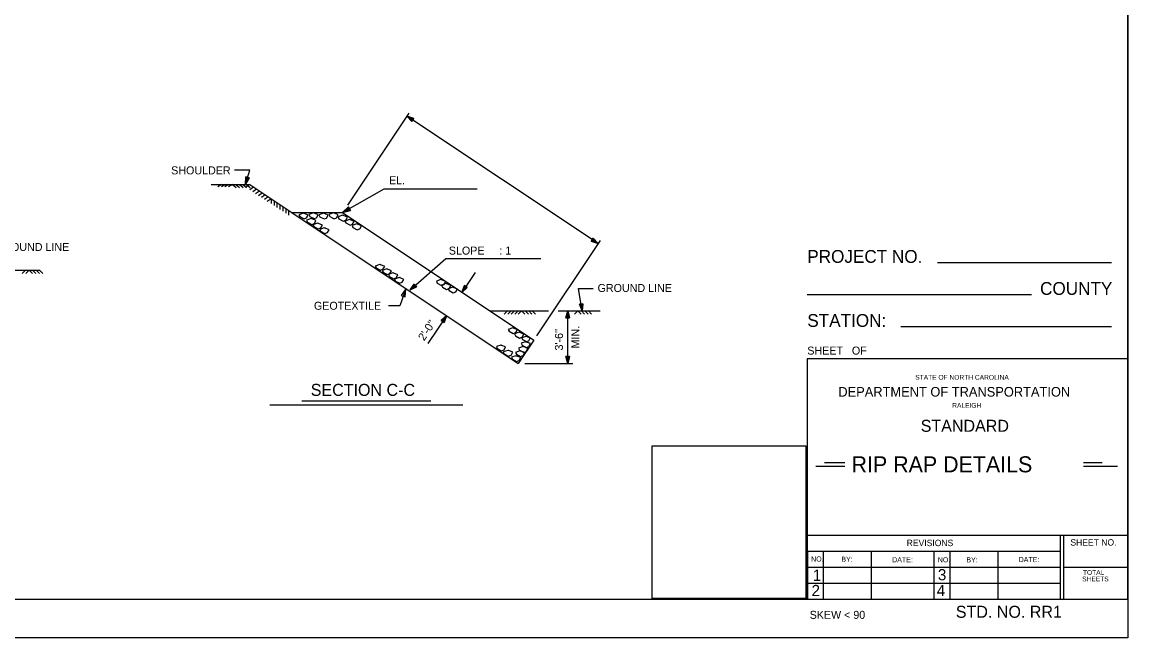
# Model space of a CAD drawing. Extents: x 0 to 265, y 0 to 199.
# Drawn here: x 126.3 to 264.5, y 0 to 76.9 of the extents above; entities that cross this region are included whole.
import ezdxf

# ---------------------------------------------------------------- set-up
doc = ezdxf.new("R2010")
doc.units = 0
for name, color, linetype in [('Arrowhead Terminators', 7, 'Continuous'), ('Dimension Lines', 7, 'Continuous'), ('Mis Center Lines', 7, 'Continuous'), ('Mis Object Lines', 7, 'Continuous'), ('Miscellaneous Lines', 7, 'Continuous'), ('Plan Sheet', 7, 'Continuous'), ('Plan Sheet CELL', 7, 'Continuous'), ('Plot Shape', 7, 'Continuous'), ('Text', 7, 'Continuous'), ('User Information Notes', 7, 'Continuous')]:
    doc.layers.add(name, color=color, linetype=linetype)

msp = doc.modelspace()

# ---------------------------------------------------------------- linework, layer by layer
at = {"layer": 'Arrowhead Terminators'}
msp.add_lwpolyline([(174.28, 43.62), (173.7, 42.76), (174.17, 42.59)], close=True, dxfattribs=at)
at = {"layer": 'Dimension Lines'}
for p, q in [((174.65, 65.56), (166.99, 54.07)), ((198.29, 49.26), (174.4, 65.19)), ((166.36, 53.12), (171.54, 56.11)), ((171.54, 56.11), (183.17, 56.11)), ((198.54, 49.63), (190.61, 37.73)), ((182.95, 45.65), (181.28, 43.15)), ((179.35, 40.25), (177.02, 36.76)), ((194.5, 34.27), (194.5, 40.84)), ((189.15, 34.27), (195.14, 34.27)), ((157.26, 29.11), (181.37, 29.11)), ((161.25, 29.61), (177.38, 29.61))]:
    msp.add_line(p, q, dxfattribs=at)
for points in [[(175.13, 64.7), (175.11, 64.67), (174.4, 65.19), (175.08, 64.63), (175.06, 64.59), (174.4, 65.19), (175.04, 64.56), (175.01, 64.52), (174.4, 65.19), (175.25, 64.89), (175.23, 64.85), (174.4, 65.19), (175.21, 64.81), (175.18, 64.78), (174.4, 65.19), (175.16, 64.74), (175.01, 64.52), (175.25, 64.89), (174.4, 65.19), (175.01, 64.52)], [(154.22, 56.69), (154.77, 58.42), (152.84, 58.42)], [(154.49, 57.53), (154.53, 57.51), (154.22, 56.69), (154.57, 57.5), (154.61, 57.48), (154.22, 56.69), (154.65, 57.47), (154.7, 57.46), (154.22, 56.69), (154.28, 57.59), (154.32, 57.58), (154.22, 56.69), (154.36, 57.56), (154.4, 57.55), (154.22, 56.69), (154.44, 57.54), (154.7, 57.46), (154.28, 57.59), (154.22, 56.69), (154.7, 57.46)], [(167.22, 53.62), (167.24, 53.58), (166.36, 53.12), (167.27, 53.53), (167.29, 53.49), (166.36, 53.12), (167.32, 53.45), (167.34, 53.4), (166.36, 53.12), (167.1, 53.84), (167.12, 53.79), (166.36, 53.12), (167.14, 53.75), (167.17, 53.71), (166.36, 53.12), (167.2, 53.66), (167.34, 53.4), (167.1, 53.84), (166.36, 53.12), (167.34, 53.4)], [(197.56, 49.75), (197.59, 49.79), (198.29, 49.26), (197.61, 49.82), (197.63, 49.86), (198.29, 49.26), (197.66, 49.9), (197.68, 49.93), (198.29, 49.26), (197.44, 49.57), (197.46, 49.6), (198.29, 49.26), (197.49, 49.64), (197.51, 49.68), (198.29, 49.26), (197.54, 49.71), (197.68, 49.93), (197.44, 49.57), (198.29, 49.26), (197.68, 49.93)], [(174.81, 43.46), (179.26, 47.4), (191.12, 47.4)], [(174.28, 43.62), (173.51, 41.49), (172.11, 41.49)], [(175.47, 44.04), (175.5, 44.01), (174.81, 43.46), (175.53, 43.97), (175.56, 43.94), (174.81, 43.46), (175.59, 43.91), (175.61, 43.87), (174.81, 43.46), (175.32, 44.2), (175.35, 44.17), (174.81, 43.46), (175.38, 44.14), (175.41, 44.1), (174.81, 43.46), (175.44, 44.07), (175.61, 43.87), (175.32, 44.2), (174.81, 43.46), (175.61, 43.87)], [(181.77, 43.89), (181.81, 43.86), (181.28, 43.15), (181.84, 43.84), (181.88, 43.81), (181.28, 43.15), (181.92, 43.79), (181.95, 43.76), (181.28, 43.15), (181.59, 44.01), (181.62, 43.98), (181.28, 43.15), (181.66, 43.96), (181.7, 43.93), (181.28, 43.15), (181.73, 43.91), (181.95, 43.76), (181.59, 44.01), (181.28, 43.15), (181.95, 43.76)], [(196.31, 40.84), (195.85, 43.64), (197.69, 43.64)], [(196.17, 41.7), (196.21, 41.71), (196.31, 40.84), (196.26, 41.72), (196.3, 41.73), (196.31, 40.84), (196.34, 41.73), (196.39, 41.74), (196.31, 40.84), (195.95, 41.67), (196, 41.68), (196.31, 40.84), (196.04, 41.68), (196.08, 41.69), (196.31, 40.84), (196.13, 41.7), (196.39, 41.74), (195.95, 41.67), (196.31, 40.84), (196.39, 41.74)], [(178.86, 39.52), (178.82, 39.54), (179.35, 40.25), (178.79, 39.57), (178.75, 39.59), (179.35, 40.25), (178.71, 39.62), (178.68, 39.64), (179.35, 40.25), (179.04, 39.4), (179.01, 39.42), (179.35, 40.25), (178.97, 39.45), (178.93, 39.47), (179.35, 40.25), (178.9, 39.5), (178.68, 39.64), (179.04, 39.4), (179.35, 40.25), (178.68, 39.64)], [(194.5, 39.96), (194.46, 39.96), (194.5, 40.84), (194.41, 39.96), (194.37, 39.96), (194.5, 40.84), (194.33, 39.96), (194.28, 39.96), (194.5, 40.84), (194.72, 39.96), (194.68, 39.96), (194.5, 40.84), (194.63, 39.96), (194.59, 39.96), (194.5, 40.84), (194.55, 39.96), (194.28, 39.96), (194.72, 39.96), (194.5, 40.84), (194.28, 39.96)], [(194.5, 35.15), (194.55, 35.15), (194.5, 34.27), (194.59, 35.15), (194.63, 35.15), (194.5, 34.27), (194.68, 35.15), (194.72, 35.15), (194.5, 34.27), (194.28, 35.15), (194.33, 35.15), (194.5, 34.27), (194.37, 35.15), (194.41, 35.15), (194.5, 34.27), (194.46, 35.15), (194.72, 35.15), (194.28, 35.15), (194.5, 34.27), (194.72, 35.15)]]:
    msp.add_lwpolyline(points, dxfattribs=at)
at = {"layer": 'Mis Center Lines'}
for points in [[(161.46, 53.06), (160.9, 52.86), (161.02, 52.62), (161.54, 52.34), (161.86, 52.46), (162.06, 52.82), (161.58, 53.02), (161.58, 53.06), (161.46, 53.02)], [(162.71, 53.1), (162.15, 52.9), (162.27, 52.65), (162.79, 52.37), (163.11, 52.49), (163.31, 52.85), (162.83, 53.06), (162.83, 53.1), (162.71, 53.06)], [(163.96, 53.06), (163.39, 52.85), (163.52, 52.61), (164.04, 52.33), (164.36, 52.45), (164.56, 52.81), (164.08, 53.02), (164.08, 53.06), (163.96, 53.02)], [(165.21, 53.08), (164.65, 52.88), (164.77, 52.64), (165.29, 52.36), (165.61, 52.48), (165.81, 52.84), (165.33, 53.04), (165.33, 53.08), (165.21, 53.04)], [(166.36, 52.79), (165.79, 52.59), (165.91, 52.34), (166.44, 52.06), (166.76, 52.18), (166.96, 52.55), (166.48, 52.75), (166.48, 52.79), (166.36, 52.75)], [(162.43, 52.38), (161.87, 52.18), (161.99, 51.94), (162.51, 51.66), (162.83, 51.78), (163.03, 52.14), (162.55, 52.34), (162.55, 52.38), (162.43, 52.34)], [(163.22, 51.81), (162.66, 51.61), (162.78, 51.37), (163.3, 51.09), (163.63, 51.21), (163.83, 51.57), (163.35, 51.77), (163.35, 51.81), (163.22, 51.77)], [(164.06, 51.23), (163.5, 51.03), (163.62, 50.79), (164.14, 50.5), (164.46, 50.63), (164.67, 50.99), (164.18, 51.19), (164.18, 51.23), (164.06, 51.19)], [(167.21, 52.27), (166.65, 52.07), (166.77, 51.83), (167.29, 51.55), (167.61, 51.67), (167.82, 52.03), (167.33, 52.23), (167.33, 52.27), (167.21, 52.23)], [(168.11, 51.72), (167.54, 51.52), (167.66, 51.28), (168.19, 50.99), (168.51, 51.11), (168.71, 51.48), (168.23, 51.68), (168.23, 51.72), (168.11, 51.68)], [(171.01, 46.66), (170.45, 46.45), (170.57, 46.21), (171.09, 45.93), (171.41, 46.05), (171.62, 46.41), (171.13, 46.61), (171.13, 46.66), (171.01, 46.61)], [(171.87, 46.11), (171.3, 45.91), (171.42, 45.67), (171.95, 45.39), (172.27, 45.51), (172.47, 45.87), (171.99, 46.07), (171.99, 46.11), (171.87, 46.07)], [(172.66, 45.59), (172.09, 45.39), (172.21, 45.15), (172.74, 44.87), (173.06, 44.99), (173.26, 45.35), (172.78, 45.55), (172.78, 45.59), (172.66, 45.55)], [(173.42, 45.02), (172.86, 44.82), (172.98, 44.58), (173.5, 44.3), (173.82, 44.42), (174.02, 44.78), (173.54, 44.98), (173.54, 45.02), (173.42, 44.98)], [(178.64, 44.75), (178.08, 44.55), (178.2, 44.31), (178.72, 44.03), (179.04, 44.15), (179.24, 44.51), (178.76, 44.71), (178.76, 44.75), (178.64, 44.71)], [(179.28, 44.27), (178.72, 44.07), (178.84, 43.82), (179.36, 43.54), (179.68, 43.66), (179.88, 44.03), (179.4, 44.23), (179.4, 44.27), (179.28, 44.23)], [(180.12, 43.82), (179.56, 43.62), (179.68, 43.38), (180.2, 43.1), (180.53, 43.22), (180.73, 43.58), (180.24, 43.78), (180.24, 43.82), (180.12, 43.78)], [(187.62, 38.74), (187.05, 38.54), (187.18, 38.3), (187.7, 38.02), (188.02, 38.14), (188.22, 38.5), (187.74, 38.7), (187.74, 38.74), (187.62, 38.7)], [(188.41, 38.18), (187.84, 37.98), (187.96, 37.74), (188.49, 37.46), (188.81, 37.58), (189.01, 37.94), (188.53, 38.14), (188.53, 38.18), (188.41, 38.14)], [(189.26, 37.66), (188.75, 37.48), (188.86, 37.27), (189.33, 37.01), (189.62, 37.12), (189.8, 37.45), (189.36, 37.63), (189.36, 37.66), (189.26, 37.63)], [(186.14, 36.58), (185.58, 36.38), (185.7, 36.14), (186.22, 35.86), (186.54, 35.98), (186.74, 36.34), (186.26, 36.54), (186.26, 36.58), (186.14, 36.54)], [(188.92, 36.4), (188.36, 36.19), (188.48, 35.95), (189, 35.67), (189.32, 35.79), (189.52, 36.16), (189.04, 36.36), (189.04, 36.4), (188.92, 36.36)], [(189.24, 37), (188.68, 36.8), (188.8, 36.56), (189.32, 36.28), (189.64, 36.4), (189.84, 36.76), (189.36, 36.96), (189.36, 37), (189.24, 36.96)], [(187.02, 35.92), (186.45, 35.72), (186.57, 35.48), (187.09, 35.2), (187.42, 35.32), (187.62, 35.68), (187.14, 35.88), (187.14, 35.92), (187.02, 35.88)], [(188.03, 35.25), (187.47, 35.05), (187.59, 34.81), (188.11, 34.53), (188.43, 34.65), (188.63, 35.01), (188.15, 35.21), (188.15, 35.25), (188.03, 35.21)], [(188.52, 35.87), (187.96, 35.67), (188.08, 35.43), (188.6, 35.15), (188.92, 35.27), (189.12, 35.63), (188.64, 35.83), (188.64, 35.87), (188.52, 35.83)]]:
    msp.add_lwpolyline(points, dxfattribs=at)
at = {"layer": 'Mis Object Lines'}
for p, q in [((151.28, 56.63), (150.77, 56.34)), ((151.72, 56.63), (151.21, 56.34)), ((152.16, 56.63), (151.65, 56.34)), ((152.6, 56.63), (152.09, 56.34)), ((152.6, 56.63), (153.04, 56.26)), ((153.03, 56.63), (153.48, 56.26)), ((153.47, 56.63), (153.92, 56.26)), ((153.91, 56.63), (154.36, 56.26)), ((154.76, 56.63), (154.27, 56.3)), ((154.35, 56.63), (154.8, 56.26)), ((155.24, 56.31), (154.76, 55.97)), ((155.61, 56.06), (155.13, 55.73)), ((155.97, 55.82), (155.49, 55.49)), ((156.34, 55.58), (155.86, 55.24)), ((156.7, 55.33), (156.22, 55)), ((157.07, 55.09), (156.59, 54.75)), ((157.43, 54.85), (156.95, 54.51)), ((157.43, 54.85), (157.43, 54.26)), ((157.8, 54.6), (157.8, 54.02)), ((158.16, 54.36), (158.16, 53.77)), ((158.53, 54.12), (158.53, 53.53)), ((158.89, 53.87), (158.89, 53.29)), ((159.26, 53.63), (159.26, 53.04)), ((159.62, 53.39), (159.62, 52.8)), ((116.82, 45.92), (128.49, 45.92)), ((126.73, 45.92), (126.32, 45.5)), ((127.17, 45.92), (126.76, 45.5)), ((127.17, 45.92), (127.59, 45.5)), ((127.61, 45.92), (128.03, 45.5)), ((128.05, 45.92), (128.47, 45.5)), ((128.49, 45.92), (128.9, 45.5)), ((184.78, 40.84), (192.09, 40.84)), ((186.98, 40.84), (186.57, 40.42)), ((187.42, 40.84), (187.01, 40.42)), ((187.86, 40.84), (187.45, 40.42)), ((188.3, 40.84), (187.88, 40.42)), ((188.74, 40.84), (188.32, 40.42)), ((188.74, 40.84), (189.15, 40.42)), ((189.18, 40.84), (189.59, 40.42)), ((189.62, 40.84), (190.03, 40.42)), ((190.05, 40.84), (190.47, 40.42)), ((193.32, 40.84), (198.56, 40.84)), ((195.76, 40.84), (195.35, 40.42)), ((195.76, 40.84), (196.17, 40.42)), ((196.2, 40.84), (196.61, 40.42)), ((196.64, 40.84), (197.05, 40.42)), ((197.08, 40.84), (197.49, 40.42))]:
    msp.add_line(p, q, dxfattribs=at)
at = {"layer": 'Miscellaneous Lines'}
for p, q in [((149.93, 56.63), (154.76, 56.63)), ((154.76, 56.63), (160.03, 53.12)), ((160.03, 53.12), (166.36, 53.12)), ((160.03, 53.12), (188.3, 34.27)), ((166.36, 53.12), (190.25, 37.19)), ((190.25, 37.19), (188.3, 34.27))]:
    msp.add_line(p, q, dxfattribs=at)
at = {"layer": 'Plan Sheet'}
for p, q in [((264.44, 172.85), (264.44, 4.85)), ((8.43, 4.85), (264.44, 4.85)), ((264.51, 0), (264.51, 0))]:
    msp.add_line(p, q, dxfattribs=at)
at = {"layer": 'Plan Sheet CELL'}
for p, q in [((262.44, 46.85), (240.7, 46.85)), ((252.44, 42.85), (224.44, 42.85)), ((262.44, 38.85), (236.12, 38.85)), ((264.44, 34.85), (224.44, 34.85)), ((224.44, 34.85), (224.44, 4.85)), ((224.44, 12.85), (264.44, 12.85)), ((256.04, 12.85), (256.04, 4.85)), ((256.44, 12.85), (256.44, 4.85)), ((224.44, 10.85), (256.05, 10.85)), ((224.46, 10.85), (224.46, 4.85)), ((226.43, 10.85), (226.43, 4.85)), ((232.43, 10.82), (232.43, 4.82)), ((240.24, 10.85), (240.24, 4.8)), ((242.25, 10.85), (242.25, 4.84)), ((248.25, 10.85), (248.25, 4.84)), ((224.44, 8.85), (256.12, 8.85)), ((256.44, 8.85), (264.37, 8.85)), ((224.44, 6.85), (256.05, 6.85))]:
    msp.add_line(p, q, dxfattribs=at)
at = {"layer": 'Plot Shape'}
msp.add_lwpolyline([(0, 176), (264.51, 176), (264.51, 0), (0, 0)], close=True, dxfattribs=at)
at = {"layer": 'Text'}
for p, q in [((225.51, 21.46), (229.12, 21.46)), ((226.6, 21.91), (229.12, 21.91)), ((258.94, 21.91), (261.29, 21.91)), ((258.94, 21.46), (263.21, 21.46))]:
    msp.add_line(p, q, dxfattribs=at)
at = {"layer": 'User Information Notes'}
msp.add_lwpolyline([(205.04, 24.01), (224.24, 24.01), (224.24, 4.91), (205.04, 4.91)], close=True, dxfattribs=at)

# ---------------------------------------------------------------- texts
at = {"layer": 'Plan Sheet CELL'}
for s, height, p in [('PROJECT NO.', 1.6, (224.44, 46.85)), ('COUNTY', 1.6, (253.53, 42.85)), ('STATION:', 1.6, (224.44, 38.85)), ('SHEET   OF  ', 1, (224.44, 35.39)), ('STATE OF NORTH CAROLINA', 0.6, (237.93, 32.25)), ('DEPARTMENT OF TRANSPORTATION', 1.2, (228.32, 30.14)), ('RALEIGH', 0.6, (242.55, 28.74)), ('REVISIONS', 0.8, (236.86, 11.46)), ('SHEET NO.', 0.8, (257.32, 11.53)), ('NO.', 0.637, (224.91, 9.54)), ('BY:', 0.637, (228.69, 9.51)), ('DATE:', 0.637, (235.04, 9.44)), ('NO.', 0.637, (240.75, 9.44)), ('BY:', 0.637, (244.32, 9.43)), ('DATE:', 0.637, (250.85, 9.47)), ('1', 1.4, (225.12, 7.12)), ('3', 1.4, (240.77, 7.19)), ('TOTAL', 0.6, (258.89, 7.87)), ('SHEETS', 0.6, (258.79, 7.06)), ('2', 1.4, (224.98, 5.22)), ('4', 1.4, (240.62, 5.22))]:
    msp.add_text(s, height=height, dxfattribs=at).set_placement(p)
at = {"layer": 'Text'}
for s, height, p in [('SHOULDER', 1, (144.94, 57.9)), ('EL. ', 1, (172.17, 56.67)), ('GROUND LINE', 1, (122.91, 48.33)), ('SLOPE     : 1', 1, (179.64, 47.88)), ('GROUND LINE', 1, (198.23, 43.21)), ('GEOTEXTILE', 1, (162.78, 40.99)), ('SECTION C-C', 1.5, (162.38, 30.23)), ('STANDARD', 1.5, (238.61, 25.74)), ('RIP RAP DETAILS', 2, (229.97, 20.68)), ('SKEW < 90', 0.998, (224.74, 2.38)), ('STD. NO. RR1', 1.5, (243, 2.51))]:
    msp.add_text(s, height=height, dxfattribs=at).set_placement(p)
for s, rotation, p in [("2'-0''", 56.3105, (176.55, 37.03)), ('MIN.', 90, (195.95, 36.16)), ("3'-6''", 90, (193.9, 35.9))]:
    msp.add_text(s, height=1, rotation=rotation, dxfattribs=at).set_placement(p)

doc.saveas('drawing.dxf')
